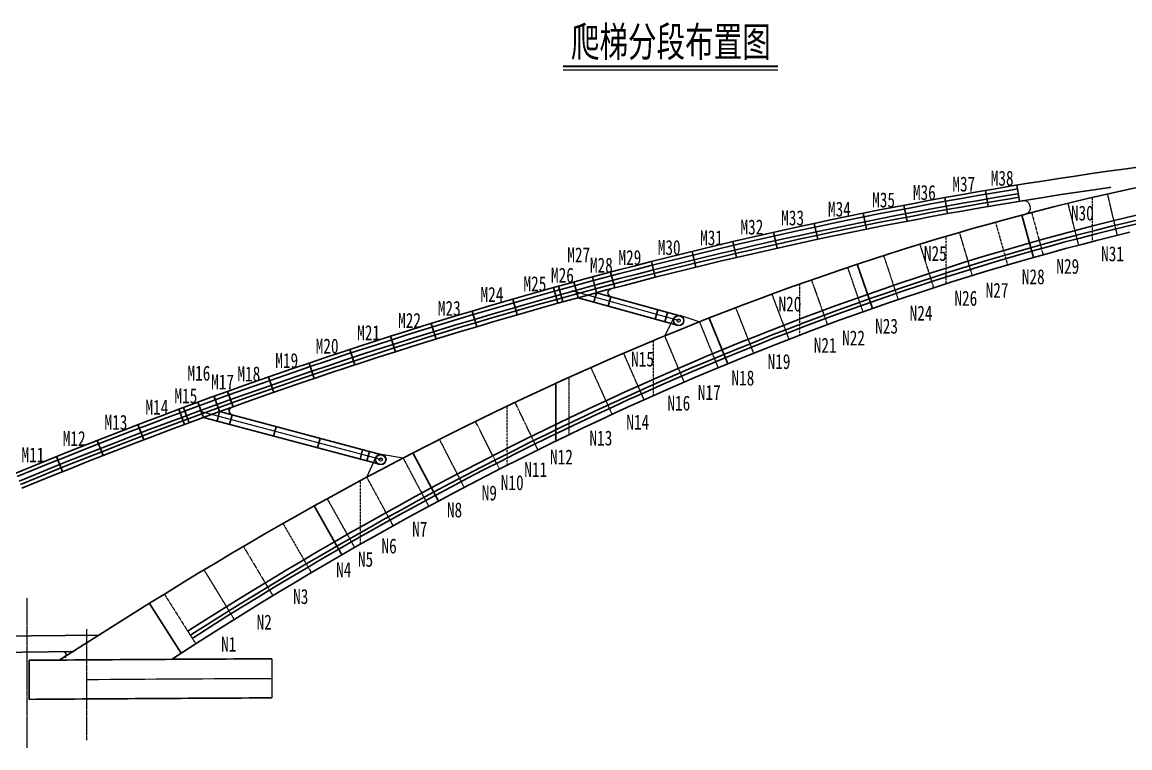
# Model space of a CAD drawing. Header units: millimetres. Extents: x -333068 to 789443, y 114680 to 345248.
# Drawn here: x -104143 to -36052, y 215313 to 259885 of the extents above; entities that cross this region are included whole.
import ezdxf
from ezdxf.enums import TextEntityAlignment as Align

# ---------------------------------------------------------------- set-up
doc = ezdxf.new("R2010")
doc.units = ezdxf.units.MM
for name, pattern in [('CENTER', [2, 1.25, -0.25, 0.25, -0.25]), ('CENTER2', [28.575, 19.05, -3.175, 3.175, -3.175]), ('DASHED', [0.75, 0.5, -0.25])]:
    doc.linetypes.add(name, pattern=pattern)
for name, color, linetype, lineweight in [('中心线', 2, 'CENTER2', 15), ('标注', 4, 'Continuous', 13), ('标注线及字体', 2, 'Continuous', 15), ('桥 中心线', 4, 'CENTER', 15), ('桥 构造粗实', 1, 'Continuous', 30), ('细实线', 4, 'Continuous', 15), ('虚线', 7, 'DASHED', 15)]:
    doc.layers.add(name, color=color, linetype=linetype, lineweight=lineweight)
doc.styles.add('111', font='', dxfattribs={"width": 0.7})
doc.styles.add('仿宋_GB2312', font='', dxfattribs={"width": 0.75})
doc.styles.get('111').set_extended_font_data('仿宋_GB2312')
doc.styles.get('仿宋_GB2312').set_extended_font_data('仿宋_GB2312')

msp = doc.modelspace()

# ---------------------------------------------------------------- linework, layer by layer
at = {"color": 4}
msp.add_line((-70887.9947, 256950.18602), (-57685.32516, 256950.18602), dxfattribs=at)
at = {"color": 6, "const_width": 132.35294}
msp.add_lwpolyline([(-70887.9947, 257170.77426), (-57685.32516, 257170.77426)], dxfattribs=at)
at = {"layer": '中心线', "color": 8, "ltscale": 0.2}
for p, q in [((-37436.81445, 249330.20004), (-36838.39254, 246790.7704)), ((-39866.51229, 248754.41187), (-39208.71533, 246186.33281)), ((-46535.71423, 246969.05261), (-45747.7638, 244317.15082)), ((-48966.83824, 246243.80717), (-48116.66543, 243567.09269)), ((-55631.10197, 244051.50684), (-54644.10017, 241299.13925)), ((-58063.30187, 243176.82687), (-57011.93044, 240403.43663)), ((-62510.45994, 241474.25359), (-61364.75148, 238655.1895)), ((-63441.21625, 237775.16189), (-64633.97267, 240614.5479)), ((-65907.96393, 236690.91749), (-67167.27027, 239549.29425)), ((-72434.95639, 233617.95366), (-73840.24209, 236536.2091)), ((-74801.57341, 232430.70661), (-76273.66233, 235362.91274)), ((-81331.0516, 228953.43558), (-82951.87419, 231938.24185)), ((-83697.44844, 227620.22588), (-85385.51709, 230615.82677)), ((-92968.56376, 226239.78416), (-91106.63931, 223194.08634))]:
    msp.add_line(p, q, dxfattribs=at)
at = {"layer": '标注', "color": 8}
msp.add_line((-42842.72152, 248884.17552), (-42649.7252, 248915.68315), dxfattribs=at)
at = {"layer": '标注', "color": 8, "ltscale": 550}
for p, q in [((-63788.57755, 241556.4823), (-70343.93125, 243377.36737)), ((-62516.78274, 241474.21641), (-63685.58654, 241864.73196)), ((-64640.29546, 240614.51072), (-64077.40044, 241705.50021)), ((-82101.79137, 233016.22021), (-93343.93125, 236006.70148)), ((-82954.33268, 231940.42155), (-82397.05654, 233152.02699)), ((-80729.45265, 233114.29355), (-82047.72652, 233336.69173))]:
    msp.add_line(p, q, dxfattribs=at)
msp.add_lwpolyline([(-100160.21882, 219515.15196, -0.0004519827), (-88798.64525, 219581.10785)], format="xyb", dxfattribs=at)
for centre, radius in [((-63788.57755, 241556.4823), 325), ((-63788.57755, 241556.4823), 300), ((-63788.57755, 241556.4823), 100), ((-82101.79137, 233016.22021), 325), ((-82101.79137, 233016.22021), 300), ((-82101.79137, 233016.22021), 100)]:
    msp.add_circle(centre, radius, dxfattribs=at)
at = {"layer": '标注', "color": 8}
for centre, radius, start, end in [((-42582.05391, 248501.17067), 420, 284.984101519, 99.2720327576), ((-101630.55778, 221013.61546), 200, 303.2483138001, 90.5857952966)]:
    msp.add_arc(centre, radius, start, end, dxfattribs=at)
at = {"layer": '桥 中心线', "ltscale": 2}
msp.add_line((-103837.60846, 215312.79248), (-103837.60846, 224517.07668), dxfattribs=at)
at = {"layer": '桥 中心线', "color": 8, "ltscale": 2}
msp.add_line((-100160.21882, 215784.81429), (-100160.21882, 222596.53422), dxfattribs=at)
at = {"layer": '桥 构造粗实', "color": 8}
for p, q in [((-44928.35941, 249548.8454), (-44759.50234, 248563.20485)), ((-49937.95918, 248640.1314), (-49749.90332, 247657.97306)), ((-47434.13169, 249107.43595), (-47253.73012, 248123.83903)), ((-52443.66825, 248148.23071), (-52244.19351, 247168.32391)), ((-55447.452, 247524.65722), (-55240.40973, 246546.32142)), ((-57953.09279, 246976.22247), (-57734.76972, 246000.34592)), ((-60456.82929, 246403.9786), (-60231.03239, 245429.80046)), ((-65466.08273, 245182.3662), (-65221.7789, 244212.66377)), ((-62962.39672, 245805.06023), (-62725.46578, 244833.53374)), ((-67971.5721, 244532.96838), (-67716.2904, 243566.10166)), ((-69967.80162, 242961.53113), (-70230.34829, 243926.45042)), ((-68832.51253, 243268.89802), (-69091.43221, 244234.79688)), ((-71478.81489, 243582.70731), (-71209.04667, 242619.77839)), ((-68993.09504, 242690.78622), (-68832.51253, 243268.89802)), ((-63708.28629, 241845.53821), (-68832.51253, 243268.89802)), ((-73982.40204, 242873.24135), (-73705.45938, 241912.35491)), ((-63868.8688, 241267.4264), (-69967.80162, 242961.53113)), ((-68111.77529, 242445.98143), (-67951.19278, 243024.09324)), ((-76487.74085, 242139.0379), (-76200.12067, 241181.28977)), ((-65221.21627, 241643.06888), (-65060.63376, 242221.18069)), ((-64639.68454, 241481.53642), (-64479.10203, 242059.64822)), ((-78991.26974, 241379.13), (-78696.59169, 240423.53341)), ((-81494.77521, 240595.01502), (-81193.0852, 239641.60544)), ((-83999.98776, 239784.11283), (-83687.87367, 238834.0682)), ((-86505.14507, 238948.98014), (-86182.71638, 238002.38293)), ((-89008.5509, 238088.19764), (-88679.31052, 237143.9515)), ((-91513.61306, 237202.60738), (-91174.24836, 236261.94911)), ((-92992.32167, 235602.73856), (-93335.03389, 236542.17899)), ((-92007.02545, 235961.50848), (-92346.38907, 236902.16375)), ((-94169.245, 235169.37055), (-94518.61641, 236106.35822)), ((-82178.91144, 232726.30213), (-92992.32167, 235602.73856)), ((-92007.02545, 235961.50848), (-92161.26558, 235381.67231)), ((-82024.6713, 233306.1383), (-92007.02545, 235961.50848)), ((-91391.62474, 235176.94291), (-91237.3846, 235756.77908)), ((-97021.91866, 235164.88513), (-96665.94275, 234230.39)), ((-88685.72263, 234457.15561), (-88531.48249, 235036.99178)), ((-85979.82051, 233737.3683), (-85825.58038, 234317.20447)), ((-99526.82372, 234198.57261), (-99161.03767, 233267.87036)), ((-83370.55776, 233043.28769), (-83216.31763, 233623.12386)), ((-102030.05999, 233206.67177), (-101657.80252, 232278.54227)), ((-82952.02633, 232931.95564), (-82797.78619, 233511.79181)), ((-124673.46867, 221978.02568), (-99390.28925, 222236.53135)), ((-126723.04223, 220957.06999), (-100950.07416, 221220.58346)), ((-103717.60846, 218289.39621), (-103717.60846, 220690.27039))]:
    msp.add_line(p, q, dxfattribs=at)
at = {"layer": '桥 构造粗实', "color": 5}
for p, q in [((-42842.72152, 248884.17552), (-43003.84362, 249871.11)), ((-42697.56689, 248033.8146), (-41977.686, 245431.53824)), ((-52806.37815, 245017.88526), (-51868.87763, 242300.01994)), ((-71177.01207, 243666.04559), (-70910.84949, 242702.11744)), ((-61908.51147, 241713.27368), (-60766.74674, 238903.91333)), ((-71337.62042, 237701.13523), (-71337.62042, 234155.07342)), ((-94216.95515, 236217.62498), (-93870.90735, 235279.4081)), ((-80120.71158, 233427.33551), (-78554.56381, 230468.78609)), ((-86192.8585, 230168.94021), (-84482.38061, 227169.92421)), ((-96313.88061, 224187.19697), (-94361.38376, 221129.97814))]:
    msp.add_line(p, q, dxfattribs=at)
at = {"layer": '桥 构造粗实', "color": 8}
for points in [[(-35409.8617, 250997.77796), (-36411.82329, 250862.4749), (-37413.78169, 250723.13338), (-38415.73682, 250579.75344), (-39417.68859, 250432.33512), (-40419.63691, 250280.87847), (-41421.58172, 250125.38352), (-42423.52292, 249965.85032), (-43425.46044, 249802.2789), (-44427.39419, 249634.66931), (-45429.32409, 249463.02159), (-46431.25007, 249287.33579), (-47433.17206, 249107.61196), (-48435.08996, 248923.85013), (-49437.00371, 248736.05036), (-50438.91323, 248544.2127), (-51440.81845, 248348.33719), (-52442.7193, 248148.42388), (-53444.6157, 247944.47283), (-54446.50758, 247736.48408), (-55448.39488, 247524.45768), (-56450.27751, 247308.39369), (-57452.15542, 247088.29216), (-58454.02854, 246864.15314), (-59455.8968, 246635.97669), (-60457.76013, 246403.76285), (-61459.61848, 246167.51169), (-62461.47178, 245927.22326), (-63463.31996, 245682.89762), (-64465.16296, 245434.53482), (-65467.00073, 245182.13492), (-66468.83321, 244925.69798), (-67470.66033, 244665.22405), (-68472.48205, 244400.71319), (-69474.2983, 244132.16546), (-70476.10903, 243859.58093), (-71477.91419, 243582.95964), (-72479.71371, 243302.30167), (-73481.50757, 243017.60706), (-74483.29569, 242728.87589), (-75485.07803, 242436.1082), (-76486.85454, 242139.30407), (-77488.62518, 241838.46354), (-78490.3899, 241533.5867), (-79492.14865, 241224.67358), (-80493.9014, 240911.72427), (-81495.64808, 240594.73882), (-82497.38867, 240273.71729), (-83499.12313, 239948.65974), (-84500.8514, 239619.56624), (-85502.57346, 239286.43686), (-86504.28927, 238949.27164), (-87505.99878, 238608.07066), (-88507.70196, 238262.83398), (-89509.39879, 237913.56167), (-90511.08922, 237560.25377), (-91512.77321, 237202.91037), (-92514.45075, 236841.53152), (-93516.1218, 236476.11729), (-94517.78633, 236106.66773), (-95519.44431, 235733.18292), (-96521.09571, 235355.66291), (-97522.7405, 234974.10777), (-98524.37867, 234588.51756), (-99526.01019, 234198.89234), (-100527.63502, 233805.23219), (-101529.25316, 233407.53715), (-102530.86457, 233005.8073), (-103532.46924, 232600.04269), (-104534.06715, 232190.24339)], [(-37223.06431, 249740.03248), (-37274.08081, 249732.93765), (-38272.12569, 249590.11727), (-39270.17392, 249443.27329), (-40268.22559, 249292.40566), (-41266.28078, 249137.51436), (-42264.33958, 248978.59932), (-43262.40207, 248815.66052), (-44260.46832, 248648.69791), (-45258.53841, 248477.71145), (-46256.61243, 248302.70108), (-47254.69045, 248123.66677), (-48252.77254, 247940.60847), (-49250.85879, 247753.52614), (-50248.94927, 247562.41971), (-51247.04405, 247367.28916), (-52245.1432, 247168.13442), (-53243.2468, 246964.95544), (-54241.35492, 246757.75219), (-55239.46763, 246546.52459), (-56237.58499, 246331.27262), (-57235.70708, 246111.9962), (-58233.83396, 245888.69528), (-59231.9657, 245661.36983), (-60230.10237, 245430.01977), (-61228.24402, 245194.64505), (-62226.39073, 244955.24563), (-63224.54255, 244711.82143), (-64222.69954, 244464.37242), (-65220.86177, 244212.89852), (-66219.02929, 243957.39969), (-67217.20217, 243697.87586), (-68215.38045, 243434.32698), (-69213.5642, 243166.75298), (-70211.75347, 242895.15382), (-71209.94832, 242619.52942), (-72208.14879, 242339.87974), (-73206.35494, 242056.2047), (-74204.56682, 241768.50425), (-75202.78447, 241476.77833), (-76201.00796, 241181.02688), (-77199.23732, 240881.24984), (-78197.4726, 240577.44714), (-79195.71385, 240269.61873), (-80193.96111, 239957.76453), (-81192.21442, 239641.8845), (-82190.47383, 239321.97856), (-83188.73938, 238998.04665), (-84187.0111, 238670.08872), (-85185.28904, 238338.1047), (-86183.57324, 238002.09452), (-87181.86373, 237662.05812), (-88180.16054, 237317.99545), (-89178.46372, 236969.90643), (-90176.77329, 236617.79101), (-91175.08929, 236261.64911), (-92173.41175, 235901.48069), (-93171.7407, 235537.28566), (-94170.07618, 235169.06398), (-95168.4182, 234796.81558), (-96166.7668, 234420.54039), (-97165.122, 234040.23835), (-98163.48383, 233655.90939), (-99161.85232, 233267.55347), (-100160.22748, 232875.1705), (-101158.60935, 232478.76043), (-102156.99793, 232078.3232), (-103155.39326, 231673.85875), (-104153.79535, 231265.367)], [(-35620.99103, 249735.05711), (-36631.12446, 249512.89288), (-37641.33139, 249283.82515), (-38651.61026, 249047.85366), (-39661.9595, 248804.97819), (-40672.37756, 248555.19855), (-41682.86289, 248298.51458), (-42693.41394, 248034.92615), (-43704.02916, 247764.43315), (-44714.70702, 247487.03551), (-45725.44599, 247202.73319), (-46736.24453, 246911.52616), (-47747.10113, 246613.41444), (-48758.01428, 246308.39804), (-49768.98247, 245996.47705), (-50780.00423, 245677.65153), (-51791.07806, 245351.9216), (-52802.2025, 245019.28739), (-53813.37609, 244679.74907), (-54824.59738, 244333.30681), (-55835.86496, 243979.96081), (-56847.17739, 243619.71131), (-57858.53328, 243252.55855), (-58869.93123, 242878.50281), (-59881.36988, 242497.54436), (-60892.84787, 242109.68351), (-61904.36385, 241714.92061), (-62915.91651, 241313.25598), (-63927.50453, 240904.69), (-64939.12662, 240489.22305), (-65950.78151, 240066.85552), (-66962.46795, 239637.58783), (-67974.18469, 239201.42041), (-68985.93053, 238758.3537), (-69997.70425, 238308.38817), (-71009.50468, 237851.52427), (-72021.33066, 237387.7625), (-73033.18104, 236917.10335), (-74045.0547, 236439.54733), (-75056.95054, 235955.09497), (-76068.86746, 235463.74679), (-77080.80441, 234965.50333), (-78092.76034, 234460.36515), (-79104.73422, 233948.33279), (-80116.72505, 233429.40684), (-81128.73183, 232903.58786), (-82140.75361, 232370.87644), (-83152.78944, 231831.27316), (-84164.83838, 231284.77862), (-85176.89953, 230731.39343), (-86188.972, 230171.11818), (-87201.05492, 229603.9535), (-88213.14744, 229029.89999), (-89225.24872, 228448.95827), (-90237.35797, 227861.12897), (-91249.47437, 227266.41272), (-92261.59717, 226664.81014), (-93273.72559, 226056.32187), (-94285.85891, 225440.94853), (-95297.99641, 224818.69076), (-96310.13737, 224189.5492), (-101857.63885, 220703.53443)], [(-36044.09245, 246985.16299), (-37033.88552, 246742.92654), (-38023.60666, 246493.93285), (-39013.25742, 246238.18216), (-40002.83936, 245975.67464), (-40992.35403, 245706.41046), (-41981.80298, 245430.38975), (-42971.18775, 245147.61261), (-43960.50989, 244858.07913), (-44949.77092, 244561.78934), (-45938.97238, 244258.74326), (-46928.11578, 243948.9409), (-47917.20263, 243632.3822), (-48906.23444, 243309.06713), (-49895.21269, 242978.99558), (-50884.13885, 242642.16745), (-51873.01442, 242298.58261), (-52861.84083, 241948.24089), (-53850.61953, 241591.14212), (-54839.35196, 241227.2861), (-55828.03952, 240856.67258), (-56816.68364, 240479.30134), (-57805.28568, 240095.17209), (-58793.84703, 239704.28456), (-59782.36904, 239306.63842), (-60770.85306, 238902.23336), (-61759.3004, 238491.06903), (-62747.71239, 238073.14506), (-63736.09029, 237648.46108), (-64724.4354, 237217.01667), (-65712.74896, 236778.81144), (-66701.03222, 236333.84495), (-67689.28639, 235882.11676), (-68677.51266, 235423.6264), (-69665.71223, 234958.37342), (-70653.88625, 234486.35731), (-71642.03587, 234007.57759), (-72630.16221, 233522.03375), (-73618.26638, 233029.72527), (-74606.34945, 232530.65161), (-75594.4125, 232024.81224), (-76582.45658, 231512.2066), (-77570.48269, 230992.83414), (-78558.49187, 230466.6943), (-79546.48508, 229933.78648), (-80534.4633, 229394.11012), (-81522.42748, 228847.66463), (-82510.37854, 228294.4494), (-83498.31739, 227734.46383), (-84486.24492, 227167.70733), (-85474.162, 226594.17928), (-86462.06948, 226013.87906), (-87449.96819, 225426.80605), (-88437.85894, 224832.95964), (-89425.74254, 224232.33919), (-90413.61974, 223624.94408), (-91401.49132, 223010.77367), (-92389.358, 222389.82733), (-93377.22051, 221762.10444), (-94956.22659, 220747.91165)]]:
    msp.add_lwpolyline(points, dxfattribs=at)
at = {"layer": '桥 构造粗实'}
for points in [[(-42966.78553, 249644.11507), (-43387.95701, 249575.35667), (-44389.00124, 249407.89588), (-45390.04339, 249236.40026), (-46391.08342, 249060.86981), (-47392.12129, 248881.30456), (-48393.15695, 248697.70455), (-49394.19038, 248510.06979), (-50395.22152, 248318.40031), (-51396.25034, 248122.69614), (-52397.2768, 247922.95731), (-53398.30085, 247719.18383), (-54399.32247, 247511.37574), (-55400.34161, 247299.53307), (-56401.35823, 247083.65584), (-57402.3723, 246863.74409), (-58403.38379, 246639.79783), (-59404.39265, 246411.81711), (-60405.39885, 246179.80194), (-61406.40236, 245943.75237), (-62407.40313, 245703.66841), (-63408.40115, 245459.5501), (-64409.39638, 245211.39747), (-65410.38877, 244959.21055), (-66411.37831, 244702.98937), (-67412.36496, 244442.73396), (-68413.34868, 244178.44436), (-69414.32946, 243910.12059), (-70415.30725, 243637.76269), (-71416.28204, 243361.37069), (-72417.25378, 243080.94462), (-73418.22246, 242796.48452), (-74419.18805, 242507.99041), (-75420.15051, 242215.46233), (-76421.10983, 241918.90031), (-77422.06598, 241618.30439), (-78423.01892, 241313.6746), (-79423.96865, 241005.01097), (-80424.91513, 240692.31353), (-81425.85834, 240375.58232), (-82426.79826, 240054.81738), (-83427.73486, 239730.01873), (-84428.66813, 239401.18641), (-85429.59804, 239068.32046), (-86430.52458, 238731.4209), (-87431.44772, 238390.48778), (-88432.36744, 238045.52112), (-89433.28372, 237696.52096), (-90434.19655, 237343.48734), (-91435.10591, 236986.42028), (-92436.01178, 236625.31983), (-93436.91415, 236260.18601), (-94437.81299, 235891.01887), (-95438.7083, 235517.81843), (-96439.60006, 235140.58473), (-97440.48825, 234759.3178), (-98441.37286, 234374.01768), (-99442.25388, 233984.6844), (-100443.13129, 233591.318), (-101444.00508, 233193.9185), (-102444.87524, 232792.48595), (-103445.74177, 232387.02038), (-104446.60464, 231977.52182)], [(-42918.4489, 249348.03472), (-43339.0395, 249279.37116), (-44338.92348, 249112.10447), (-45338.80768, 248940.80721), (-46338.69212, 248765.47939), (-47338.5768, 248586.12101), (-48338.46173, 248402.73205), (-49338.3469, 248215.31252), (-50338.23233, 248023.86242), (-51338.11802, 247828.38173), (-52338.00397, 247628.87047), (-53337.89018, 247425.32862), (-54337.77667, 247217.75618), (-55337.66343, 247006.15315), (-56337.55048, 246790.51952), (-57337.4378, 246570.8553), (-58337.32541, 246347.16048), (-59337.21332, 246119.43505), (-60337.10152, 245887.67902), (-61336.99002, 245651.89237), (-62336.87882, 245412.07512), (-63336.76793, 245168.22724), (-64336.65735, 244920.34875), (-65336.54708, 244668.43963), (-66336.43713, 244412.49988), (-67336.32751, 244152.52951), (-68336.2182, 243888.5285), (-69336.10923, 243620.49685), (-70336.00059, 243348.43456), (-71335.89228, 243072.34163), (-72335.7843, 242792.21804), (-73335.67667, 242508.06381), (-74335.56939, 242219.87892), (-75335.46245, 241927.66337), (-76335.35585, 241631.41716), (-77335.24962, 241331.14028), (-78335.14373, 241026.83273), (-79335.03821, 240718.49451), (-80334.93304, 240406.12561), (-81334.82824, 240089.72603), (-82334.72381, 239769.29576), (-83334.61974, 239444.8348), (-84334.51604, 239116.34316), (-85334.41272, 238783.82081), (-86334.30977, 238447.26777), (-87334.2072, 238106.68402), (-88334.10501, 237762.06956), (-89334.0032, 237413.42439), (-90333.90177, 237060.74851), (-91333.80073, 236704.04191), (-92333.70008, 236343.30458), (-93333.59982, 235978.53653), (-94333.49995, 235609.73774), (-95333.40047, 235236.90823), (-96333.30138, 234860.04797), (-97333.2027, 234479.15697), (-98333.10441, 234094.23523), (-99333.00652, 233705.28274), (-100332.90903, 233312.29949), (-101332.81194, 232915.28549), (-102332.71525, 232514.24073), (-103332.61897, 232109.1652), (-104332.5231, 231700.0589)], [(-42883.00204, 249130.90914), (-43303.16666, 249062.31511), (-44302.19978, 248895.19076), (-45301.23483, 248724.03898), (-46300.27184, 248548.85976), (-47299.31085, 248369.65307), (-48298.3519, 248186.41889), (-49297.39502, 247999.15719), (-50296.44026, 247807.86796), (-51295.48765, 247612.55117), (-52294.53723, 247413.20678), (-53293.58903, 247209.83479), (-54292.64309, 247002.43516), (-55291.69944, 246791.00787), (-56290.75812, 246575.55288), (-57289.81917, 246356.07019), (-58288.88261, 246132.55975), (-59287.94848, 245905.02154), (-60287.01681, 245673.45554), (-61286.08764, 245437.86171), (-62285.16099, 245198.24004), (-63284.2369, 244954.59048), (-64283.3154, 244706.91302), (-65282.39651, 244455.20762), (-66281.48027, 244199.47426), (-67280.56671, 243939.71291), (-68279.65585, 243675.92353), (-69278.74773, 243408.1061), (-70277.84236, 243136.2606), (-71276.93978, 242860.38698), (-72276.04002, 242580.48522), (-73275.14309, 242296.55529), (-74274.24903, 242008.59716), (-75273.35786, 241716.6108), (-76272.46961, 241420.59618), (-77271.58429, 241120.55327), (-78270.70193, 240816.48203), (-79269.82255, 240508.38244), (-80268.94618, 240196.25447), (-81268.07284, 239880.09808), (-82267.20254, 239559.91324), (-83266.33531, 239235.69992), (-84265.47118, 238907.4581), (-85264.61015, 238575.18774), (-86263.75224, 238238.8888), (-87262.89749, 237898.56126), (-88262.0459, 237554.20508), (-89261.19748, 237205.82024), (-90260.35227, 236853.4067), (-91259.51027, 236496.96443), (-92258.6715, 236136.4934), (-93257.83598, 235771.99357), (-94257.00371, 235403.46492), (-95256.17472, 235030.90741), (-96255.34902, 234654.32102), (-97254.52663, 234273.7057), (-98253.70754, 233889.06143), (-99252.89178, 233500.38819), (-100252.07937, 233107.68592), (-101251.2703, 232710.95461), (-102250.46459, 232310.19423), (-103249.66226, 231905.40473), (-104248.8633, 231496.5861)], [(-35264.23924, 248116.35581), (-36259.90375, 247879.49757), (-37255.468, 247635.84871), (-38250.93298, 247385.40999), (-39246.29972, 247128.18214), (-40241.56925, 246864.16587), (-41236.74262, 246593.36186), (-42231.82087, 246315.77078), (-43226.80508, 246031.39326), (-44221.69633, 245740.22993), (-45216.4957, 245442.28137), (-46211.20431, 245137.54816), (-47205.82324, 244826.03084), (-48200.35363, 244507.72993), (-49194.79659, 244182.64595), (-50189.15325, 243850.77935), (-51183.42475, 243512.13061), (-52177.61221, 243166.70014), (-53171.7168, 242814.48837), (-54165.73964, 242455.49567), (-55159.68189, 242089.72242), (-56153.54469, 241717.16895), (-57147.32921, 241337.83558), (-58141.03658, 240951.72262), (-59134.66797, 240558.83034), (-60128.22452, 240159.15899), (-61121.70737, 239752.70882), (-62115.11769, 239339.48004), (-63108.45661, 238919.47285), (-64101.72527, 238492.68741), (-65094.92482, 238059.12389), (-66088.05638, 237618.78243), (-67081.12109, 237171.66313), (-68074.12006, 236717.76609), (-69067.05442, 236257.09141), (-70059.92528, 235789.63914), (-71052.73375, 235315.40932), (-72045.48092, 234834.40199), (-73038.16788, 234346.61716), (-74030.79573, 233852.05482), (-75023.36552, 233350.71495), (-76015.87834, 232842.59752), (-77008.33524, 232327.70247), (-78000.73728, 231806.02974), (-78993.08548, 231277.57925), (-79985.38088, 230742.3509), (-80977.6245, 230200.34459), (-81969.81736, 229651.5602), (-82961.96045, 229095.99759), (-83954.05477, 228533.65662), (-84946.10128, 227964.53713), (-85938.10097, 227388.63895), (-86930.05478, 226805.9619), (-87921.96367, 226216.50579), (-88913.82856, 225620.27042), (-89905.65038, 225017.25558), (-90897.43005, 224407.46104), (-91889.16846, 223790.88658), (-92880.8665, 223167.53196), (-93872.52504, 222537.39693), (-93964.45851, 222478.34823)], [(-35195.75662, 247824.27521), (-36189.5305, 247587.86673), (-37183.21284, 247344.67843), (-38176.80483, 247094.71092), (-39170.30767, 246837.96475), (-40163.72255, 246574.44046), (-41157.05068, 246304.13857), (-42150.29329, 246027.05957), (-43143.4516, 245743.20392), (-44136.52684, 245452.57206), (-45129.52023, 245155.1644), (-46122.43303, 244850.98134), (-47115.26646, 244540.02325), (-48108.02178, 244222.29046), (-49100.70024, 243897.78329), (-50093.30307, 243566.50203), (-51085.83152, 243228.44697), (-52078.28685, 242883.61834), (-53070.67028, 242532.01637), (-54062.98308, 242173.64125), (-55055.22647, 241808.49318), (-56047.4017, 241436.57231), (-57039.51, 241057.87876), (-58031.55259, 240672.41266), (-59023.53071, 240280.1741), (-60015.44556, 239881.16316), (-61007.29836, 239475.37987), (-61999.09031, 239062.82428), (-62990.82262, 238643.4964), (-63982.49648, 238217.39622), (-64974.11305, 237784.52371), (-65965.67353, 237344.87884), (-66957.17906, 236898.46155), (-67948.63082, 236445.27175), (-68940.02994, 235985.30934), (-69931.37755, 235518.57423), (-70922.67478, 235045.06628), (-71913.92275, 234564.78534), (-72905.12256, 234077.73127), (-73896.27529, 233583.90388), (-74887.38202, 233083.30299), (-75878.44383, 232575.9284), (-76869.46177, 232061.7799), (-77860.43687, 231540.85726), (-78851.37017, 231013.16024), (-79842.26268, 230478.68859), (-80833.11542, 229937.44205), (-81823.92936, 229389.42034), (-82814.70548, 228834.62318), (-83805.44475, 228273.05028), (-84796.14812, 227704.70133), (-85786.81652, 227129.57601), (-86777.45088, 226547.67402), (-87768.0521, 225958.99501), (-88758.62108, 225363.53865), (-89749.15869, 224761.30458), (-90739.66582, 224152.29247), (-91730.1433, 223536.50194), (-92720.59199, 222913.93263), (-93711.01269, 222284.58416), (-93804.21231, 222224.72221)], [(-35145.53604, 247610.08276), (-36137.92345, 247374.00411), (-37130.22573, 247131.15357), (-38122.44419, 246881.53161), (-39114.58016, 246625.13867), (-40106.63496, 246361.97517), (-41098.60994, 246092.0415), (-42090.50641, 245815.33802), (-43082.32572, 245531.86507), (-44074.06921, 245241.62295), (-45065.73822, 244944.61196), (-46057.33409, 244640.83235), (-47048.85816, 244330.28435), (-48040.31176, 244012.96817), (-49031.69624, 243688.884), (-50023.01293, 243358.032), (-51014.26316, 243020.4123), (-52005.44824, 242676.02501), (-52996.56951, 242324.87023), (-53987.62827, 241966.94801), (-54978.62584, 241602.25841), (-55969.56351, 241230.80144), (-56960.44258, 240852.5771), (-57951.26433, 240467.58536), (-58942.03005, 240075.8262), (-59932.74099, 239677.29954), (-60923.39841, 239272.0053), (-61914.00357, 238859.94339), (-62904.5577, 238441.11367), (-63895.06202, 238015.51601), (-64885.51776, 237583.15025), (-65875.9261, 237144.01622), (-66866.28825, 236698.11372), (-67856.60538, 236245.44256), (-68846.87865, 235786.00249), (-69837.10921, 235319.7933), (-70827.29821, 234846.81471), (-71817.44676, 234367.06646), (-72807.55598, 233880.54828), (-73797.62696, 233387.25986), (-74787.66079, 232887.20089), (-75777.65852, 232380.37105), (-76767.62121, 231866.77002), (-77757.5499, 231346.39745), (-78747.44561, 230819.25297), (-79737.30934, 230285.33623), (-80727.14209, 229744.64685), (-81716.94482, 229197.18444), (-82706.7185, 228642.94861), (-83696.46407, 228081.93896), (-84686.18247, 227514.15507), (-85675.87459, 226939.59653), (-86665.54135, 226358.2629), (-87655.18361, 225770.15377), (-88644.80226, 225175.26868), (-89634.39812, 224573.60719), (-90623.97205, 223965.16885), (-91613.52486, 223349.9532), (-92603.05735, 222727.95978), (-93592.5703, 222099.18813), (-93686.69843, 222038.7298)]]:
    msp.add_lwpolyline(points, dxfattribs=at)
at = {"layer": '桥 构造粗实', "color": 8}
for points in [[(-103717.60846, 220690.27789, -0.0005935028), (-88798.64525, 220781.10785)], [(-103717.60846, 218290.27789, -0.0005935028), (-88798.64525, 218381.10785)]]:
    msp.add_lwpolyline(points, format="xyb", dxfattribs=at)
for centre, start, end in [((-67882.96745, 243264.60762), 105.0059693163, 254.4762664393), ((-91170.2631, 235997.6181), 109.8381073073, 255.1039070477)]:
    msp.add_arc(centre, 250, start, end, dxfattribs=at)
at = {"layer": '细实线'}
msp.add_line((-88798.64525, 220781.10785), (-88798.64525, 218381.10785), dxfattribs=at)
at = {"layer": '虚线', "color": 8, "ltscale": 3}
for p, q in [((-38337.60846, 246412.78687), (-38337.60846, 249121.19526)), ((-47341.74525, 243816.44484), (-47341.74525, 246732.7406)), ((-56337.60846, 240662.16714), (-56337.60846, 243801.22985)), ((-65337.60846, 236945.14381), (-65337.60846, 240322.85625)), ((-74337.60846, 232666.39076), (-74337.60846, 236299.48513)), ((-83341.47276, 227823.34032), (-83341.47276, 231729.25618))]:
    msp.add_line(p, q, dxfattribs=at)
at = {"layer": '虚线', "color": 8, "ltscale": 4}
for p, q in [((-42087.9078, 248192.86415), (-41387.32354, 245596.22815)), ((-44313.72569, 247596.78971), (-43569.74833, 244972.21214)), ((-51189.39648, 245545.65614), (-50294.09855, 242843.10677)), ((-53408.064, 244815.84735), (-52467.14812, 242088.08072)), ((-60286.78437, 242342.08432), (-59188.43779, 239545.55517)), ((-69190.73451, 238667.27135), (-67884.50007, 235791.54682)), ((-70537.62042, 238064.5968), (-70537.62042, 234541.89343)), ((-78498.34443, 234255.15019), (-76976.87884, 231304.87194)), ((-80726.99416, 233112.11385), (-79155.94485, 230144.30513)), ((-88108.83336, 229089.06637), (-86366.3565, 226070.10119)), ((-90542.52145, 227681.81592), (-88732.70913, 224653.69454)), ((-95402.20797, 224753.91339), (-93473.03683, 221700.56178))]:
    msp.add_line(p, q, dxfattribs=at)

# ---------------------------------------------------------------- texts
at = {"linetype": 'Continuous', "style": '仿宋_GB2312', "width": 0.75}
for s, p in [('M38', (-43901.0718, 250293.95501)), ('M37', (-46259.1229, 249934.63294)), ('M35', (-51188.57257, 248957.72606)), ('M36', (-48684.54688, 249418.10746)), ('M34', (-53905.94574, 248396.28532)), ('N30', (-38972.25605, 248151.27633)), ('M33', (-56780.52231, 247857.30221)), ('M32', (-59284.548, 247295.86147)), ('M30', (-64371.20108, 246038.23422)), ('M31', (-61766.11606, 246633.3614)), ('M27', (-69929.63155, 245593.73315)), ('M29', (-66785.39625, 245420.64941)), ('N25', (-48009.20616, 245673.75065)), ('N31', (-37117.41707, 245652.47637)), ('M28', (-68539.33711, 244953.53072)), ('N29', (-39867.91524, 244880.49536)), ('M26', (-70931.07465, 244335.94591)), ('N28', (-41990.72267, 244239.89148)), ('M25', (-72622.13415, 243810.43738)), ('N27', (-44216.27375, 243415.69648)), ('M24', (-75263.15138, 243163.65765)), ('N26', (-46134.15531, 242919.38286)), ('M23', (-77886.2025, 242301.28468)), ('N20', (-56946.26473, 242566.69269)), ('N24', (-48887.46068, 242014.3404)), ('M22', (-80329.59259, 241564.67443)), ('M21', (-82844.84709, 240810.09808)), ('N23', (-51007.4609, 241205.86573)), ('M20', (-85396.0338, 239983.65731)), ('N21', (-54780.34266, 240038.069)), ('N22', (-53037.63061, 240487.22159)), ('M19', (-87879.39847, 239092.98773)), ('N15', (-66009.26568, 239185.472)), ('N19', (-57618.98702, 239031.9672)), ('M16', (-93277.93062, 238321.05442)), ('M18', (-90206.00888, 238271.03849)), ('N18', (-59840.04658, 238023.61964)), ('M17', (-91822.95821, 237788.19946)), ('M15', (-94079.94997, 236923.58072)), ('N17', (-61906.14849, 237143.28056)), ('M14', (-95860.83999, 236234.1315)), ('N16', (-63776.86903, 236480.78049)), ('M13', (-98376.09449, 235299.89411)), ('N14', (-66298.86082, 235319.72105)), ('M12', (-100945.2473, 234311.75841)), ('N13', (-68567.0814, 234333.83111)), ('M11', (-103478.46791, 233305.65661)), ('N12', (-70992.50538, 233177.26319)), ('N11', (-72573.5225, 232404.72074)), ('N10', (-74017.54807, 231594.00032)), ('N9', (-75425.64144, 230962.94093)), ('N8', (-77563.60777, 229920.90692)), ('N7', (-79702.13554, 228750.02226)), ('N6', (-81585.76921, 227704.33889)), ('N5', (-83034.28631, 226884.63541)), ('N4', (-84377.25255, 226253.57602)), ('N3', (-87018.26978, 224600.69449)), ('N2', (-89264.03273, 223037.64348)), ('N1', (-91443.88944, 221676.60539))]:
    msp.add_text(s, height=919.117625, dxfattribs=at).set_placement(p, align=Align.MIDDLE)
at = {"layer": '标注线及字体', "color": 0, "style": '111', "width": 0.7}
msp.add_text('爬梯分段布置图', height=1838.235287, dxfattribs=at).set_placement((-64265.79348, 258718.58819), align=Align.MIDDLE)

doc.saveas('drawing.dxf')
